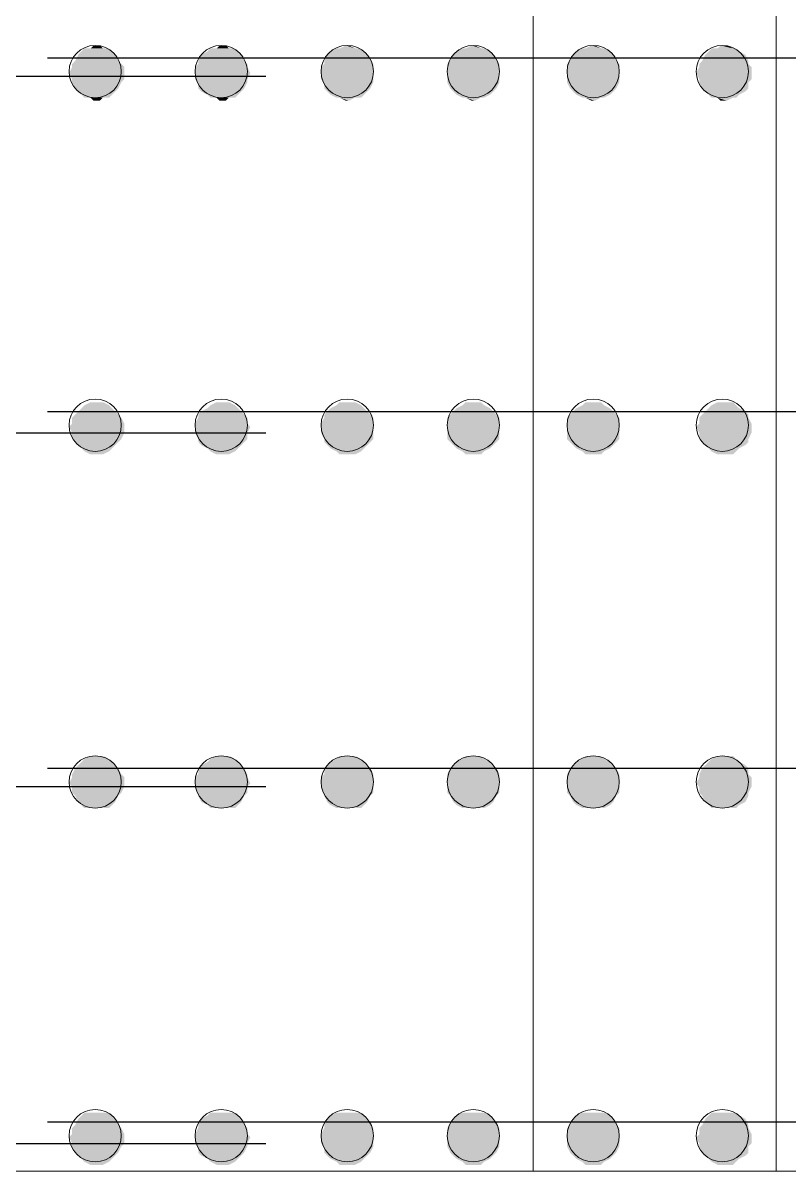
# Model space of a CAD drawing. Header units: inches. Extents: x 2 to 136, y 1 to 96.
# Drawn here: x 68.26 to 73.14, y 44.94 to 52.25 of the extents above; entities that cross this region are included whole.
import ezdxf

# ---------------------------------------------------------------- set-up
doc = ezdxf.new("R2010")
doc.units = ezdxf.units.IN
doc.header["$MEASUREMENT"] = 0
doc.layers.add('PDF_COLUMN', color=251, linetype='Continuous', true_color=0x636466)
doc.layers.add('PDF_Outer Line', color=165, linetype='Continuous', true_color=0x5258ac)
doc.layers.add('PDF_Girt', color=7, linetype='Continuous')

msp = doc.modelspace()

# ---------------------------------------------------------------- linework, layer by layer
at = {"layer": 'PDF_COLUMN', "lineweight": 0}
for centre in [(68.7193, 51.9434), (69.5222, 51.9434), (70.3251, 51.9434), (71.128, 51.9434), (68.7193, 49.6914), (69.5222, 49.6914), (70.3251, 49.6914), (71.128, 49.6914), (68.7193, 47.4198), (69.5222, 47.4198), (70.3251, 47.4198), (71.128, 47.4198), (68.7193, 45.1677), (69.5222, 45.1677), (70.3251, 45.1677), (71.128, 45.1677)]:
    msp.add_circle(centre, 0.1665, dxfattribs=at)
at = {"layer": 'PDF_COLUMN', "color": 7, "lineweight": 0}
for centre in [(71.8917, 51.9434), (72.7142, 51.9434), (71.8917, 49.6914), (72.7142, 49.6914), (71.8917, 47.4198), (72.7142, 47.4198), (71.8917, 45.1677), (72.7142, 45.1677)]:
    msp.add_circle(centre, 0.1665, dxfattribs=at)
at = {"layer": 'PDF_COLUMN', "transparency": 33554559}
for points in [[(68.6116, 52.0511), (68.8662, 52.0119), (68.592, 52.0119)], [(68.6312, 52.0707), (68.8466, 52.0511), (68.6116, 52.0511)], [(68.8466, 52.0511), (68.6116, 52.0511), (68.8662, 52.0119)], [(68.6508, 52.0902), (68.827, 52.0707), (68.6312, 52.0707)], [(68.827, 52.0707), (68.6312, 52.0707), (68.8466, 52.0511)], [(68.6899, 52.0902), (68.8074, 52.0902), (68.6508, 52.0902)], [(68.8074, 52.0902), (68.6508, 52.0902), (68.827, 52.0707)], [(68.7095, 52.1098), (68.7683, 52.0902), (68.6899, 52.0902)], [(68.7683, 52.0902), (68.6899, 52.0902), (68.8074, 52.0902)], [(68.7487, 52.1098), (68.7095, 52.1098), (68.7683, 52.0902)], [(69.3949, 52.0511), (69.6691, 52.0119), (69.3753, 52.0119)], [(69.4341, 52.0707), (69.6495, 52.0511), (69.3949, 52.0511)], [(69.6495, 52.0511), (69.3949, 52.0511), (69.6691, 52.0119)], [(69.4537, 52.0902), (69.6299, 52.0707), (69.4341, 52.0707)], [(69.6299, 52.0707), (69.4341, 52.0707), (69.6495, 52.0511)], [(69.4928, 52.0902), (69.6103, 52.0902), (69.4537, 52.0902)], [(69.6103, 52.0902), (69.4537, 52.0902), (69.6299, 52.0707)], [(69.5124, 52.1098), (69.5712, 52.0902), (69.4928, 52.0902)], [(69.5712, 52.0902), (69.4928, 52.0902), (69.6103, 52.0902)], [(69.5516, 52.1098), (69.5124, 52.1098), (69.5712, 52.0902)], [(70.1978, 52.0511), (70.472, 52.0119), (70.1782, 52.0119)], [(70.2174, 52.0707), (70.4524, 52.0511), (70.1978, 52.0511)], [(70.4524, 52.0511), (70.1978, 52.0511), (70.472, 52.0119)], [(70.2566, 52.0902), (70.4328, 52.0707), (70.2174, 52.0707)], [(70.4328, 52.0707), (70.2174, 52.0707), (70.4524, 52.0511)], [(70.2761, 52.0902), (70.4132, 52.0902), (70.2566, 52.0902)], [(70.4132, 52.0902), (70.2566, 52.0902), (70.4328, 52.0707)], [(70.3153, 52.1098), (70.3741, 52.0902), (70.2761, 52.0902)], [(70.3741, 52.0902), (70.2761, 52.0902), (70.4132, 52.0902)], [(70.3349, 52.1098), (70.3153, 52.1098), (70.3741, 52.0902)], [(71.0007, 52.0511), (71.2749, 52.0119), (70.9811, 52.0119)], [(71.0203, 52.0707), (71.2553, 52.0511), (71.0007, 52.0511)], [(71.2553, 52.0511), (71.0007, 52.0511), (71.2749, 52.0119)], [(71.0595, 52.0902), (71.2357, 52.0707), (71.0203, 52.0707)], [(71.2357, 52.0707), (71.0203, 52.0707), (71.2553, 52.0511)], [(71.079, 52.0902), (71.1965, 52.0902), (71.0595, 52.0902)], [(71.1965, 52.0902), (71.0595, 52.0902), (71.2357, 52.0707)], [(71.1182, 52.1098), (71.177, 52.0902), (71.079, 52.0902)], [(71.177, 52.0902), (71.079, 52.0902), (71.1965, 52.0902)], [(71.1378, 52.1098), (71.1182, 52.1098), (71.177, 52.0902)], [(68.592, 52.0119), (68.8858, 51.9923), (68.5724, 51.9923)], [(68.8858, 51.9923), (68.5724, 51.9923), (68.9053, 51.9728)], [(68.5724, 51.9923), (68.9053, 51.9728), (68.5724, 51.9728)], [(68.8662, 52.0119), (68.592, 52.0119), (68.8858, 51.9923)], [(69.3753, 51.9923), (69.6887, 51.9728), (69.3558, 51.9728)], [(69.6691, 52.0119), (69.3753, 52.0119), (69.6887, 51.9923)], [(69.3753, 52.0119), (69.6887, 51.9923), (69.3753, 51.9923)], [(69.6887, 51.9923), (69.3753, 51.9923), (69.6887, 51.9728)], [(70.1782, 51.9923), (70.4916, 51.9728), (70.1586, 51.9728)], [(70.472, 52.0119), (70.1782, 52.0119), (70.4916, 51.9923)], [(70.1782, 52.0119), (70.4916, 51.9923), (70.1782, 51.9923)], [(70.4916, 51.9923), (70.1782, 51.9923), (70.4916, 51.9728)], [(70.9811, 52.0119), (71.2944, 51.9923), (70.9615, 51.9923)], [(71.2944, 51.9923), (70.9615, 51.9923), (71.2944, 51.9728)], [(70.9615, 51.9923), (71.2944, 51.9728), (70.9615, 51.9728)], [(71.2749, 52.0119), (70.9811, 52.0119), (71.2944, 51.9923)], [(68.5724, 51.9728), (68.9053, 51.9336), (68.5529, 51.9336)], [(68.9053, 51.9336), (68.5529, 51.9336), (68.9053, 51.8944)], [(68.5529, 51.9336), (68.9053, 51.8944), (68.5724, 51.8944)], [(68.9053, 51.9728), (68.5724, 51.9728), (68.9053, 51.9336)], [(69.6887, 51.9728), (69.3558, 51.9728), (69.7082, 51.9336)], [(69.3558, 51.9728), (69.7082, 51.9336), (69.3558, 51.9336)], [(69.7082, 51.9336), (69.3558, 51.9336), (69.6887, 51.8944)], [(69.3558, 51.9336), (69.6887, 51.8944), (69.3558, 51.8944)], [(70.4916, 51.9728), (70.1586, 51.9728), (70.4916, 51.9336)], [(70.1586, 51.9728), (70.4916, 51.9336), (70.1586, 51.9336)], [(70.4916, 51.9336), (70.1586, 51.9336), (70.4916, 51.8944)], [(70.1586, 51.9336), (70.4916, 51.8944), (70.1586, 51.8944)], [(71.2944, 51.9728), (70.9615, 51.9728), (71.2944, 51.9336)], [(70.9615, 51.9728), (71.2944, 51.9336), (70.9615, 51.9336)], [(71.2944, 51.9336), (70.9615, 51.9336), (71.2944, 51.8944)], [(70.9615, 51.9336), (71.2944, 51.8944), (70.9615, 51.8944)], [(68.9053, 51.8944), (68.5724, 51.8944), (68.8858, 51.8748)], [(68.5724, 51.8944), (68.8858, 51.8748), (68.5724, 51.8748)], [(68.8858, 51.8748), (68.5724, 51.8748), (68.8662, 51.8357)], [(68.5724, 51.8748), (68.8662, 51.8357), (68.592, 51.8357)], [(68.8662, 51.8357), (68.592, 51.8357), (68.8466, 51.8161)], [(68.592, 51.8357), (68.8466, 51.8161), (68.6116, 51.8161)], [(69.6887, 51.8944), (69.3558, 51.8944), (69.6887, 51.8748)], [(69.3558, 51.8944), (69.6887, 51.8748), (69.3753, 51.8748)], [(69.6887, 51.8748), (69.3753, 51.8748), (69.6691, 51.8357)], [(69.3753, 51.8748), (69.6691, 51.8357), (69.3753, 51.8357)], [(69.6691, 51.8357), (69.3753, 51.8357), (69.6495, 51.8161)], [(69.3753, 51.8357), (69.6495, 51.8161), (69.3949, 51.8161)], [(70.4916, 51.8944), (70.1586, 51.8944), (70.4916, 51.8748)], [(70.1586, 51.8944), (70.4916, 51.8748), (70.1782, 51.8748)], [(70.4916, 51.8748), (70.1782, 51.8748), (70.472, 51.8357)], [(70.1782, 51.8748), (70.472, 51.8357), (70.1782, 51.8357)], [(70.472, 51.8357), (70.1782, 51.8357), (70.4524, 51.8161)], [(70.1782, 51.8357), (70.4524, 51.8161), (70.1978, 51.8161)], [(71.2944, 51.8944), (70.9615, 51.8944), (71.2944, 51.8748)], [(70.9615, 51.8944), (71.2944, 51.8748), (70.9615, 51.8748)], [(71.2944, 51.8748), (70.9615, 51.8748), (71.2749, 51.8357)], [(70.9615, 51.8748), (71.2749, 51.8357), (70.9811, 51.8357)], [(71.2749, 51.8357), (70.9811, 51.8357), (71.2553, 51.8161)], [(70.9811, 51.8357), (71.2553, 51.8161), (71.0007, 51.8161)], [(68.8466, 51.8161), (68.6116, 51.8161), (68.827, 51.7965)], [(68.6116, 51.8161), (68.827, 51.7965), (68.6312, 51.7965)], [(68.827, 51.7965), (68.6312, 51.7965), (68.8074, 51.7769)], [(68.6312, 51.7965), (68.8074, 51.7769), (68.6508, 51.7769)], [(68.8074, 51.7769), (68.6508, 51.7769), (68.7683, 51.7769)], [(68.6508, 51.7769), (68.7683, 51.7769), (68.6899, 51.7769)], [(68.7683, 51.7769), (68.6899, 51.7769), (68.7487, 51.7573)], [(68.6899, 51.7769), (68.7487, 51.7573), (68.7095, 51.7573)], [(69.6495, 51.8161), (69.3949, 51.8161), (69.6299, 51.7965)], [(69.3949, 51.8161), (69.6299, 51.7965), (69.4341, 51.7965)], [(69.6299, 51.7965), (69.4341, 51.7965), (69.6103, 51.7769)], [(69.4341, 51.7965), (69.6103, 51.7769), (69.4537, 51.7769)], [(69.6103, 51.7769), (69.4537, 51.7769), (69.5712, 51.7769)], [(69.4537, 51.7769), (69.5712, 51.7769), (69.4928, 51.7769)], [(69.5712, 51.7769), (69.4928, 51.7769), (69.5516, 51.7573)], [(69.4928, 51.7769), (69.5516, 51.7573), (69.5124, 51.7573)], [(70.4524, 51.8161), (70.1978, 51.8161), (70.4328, 51.7965)], [(70.1978, 51.8161), (70.4328, 51.7965), (70.2174, 51.7965)], [(70.4328, 51.7965), (70.2174, 51.7965), (70.4132, 51.7769)], [(70.2174, 51.7965), (70.4132, 51.7769), (70.2566, 51.7769)], [(70.4132, 51.7769), (70.2566, 51.7769), (70.3741, 51.7769)], [(70.2566, 51.7769), (70.3741, 51.7769), (70.2761, 51.7769)], [(70.3741, 51.7769), (70.2761, 51.7769), (70.3349, 51.7573)], [(70.2761, 51.7769), (70.3349, 51.7573), (70.3153, 51.7573)], [(71.2553, 51.8161), (71.0007, 51.8161), (71.2357, 51.7965)], [(71.0007, 51.8161), (71.2357, 51.7965), (71.0203, 51.7965)], [(71.2357, 51.7965), (71.0203, 51.7965), (71.1965, 51.7769)], [(71.0203, 51.7965), (71.1965, 51.7769), (71.0595, 51.7769)], [(71.1965, 51.7769), (71.0595, 51.7769), (71.177, 51.7769)], [(71.0595, 51.7769), (71.177, 51.7769), (71.079, 51.7769)], [(71.177, 51.7769), (71.079, 51.7769), (71.1378, 51.7573)], [(71.079, 51.7769), (71.1378, 51.7573), (71.1182, 51.7573)], [(68.6312, 49.7991), (68.8466, 49.7795), (68.6116, 49.7795)], [(68.6508, 49.8186), (68.827, 49.7991), (68.6312, 49.7991)], [(68.827, 49.7991), (68.6312, 49.7991), (68.8466, 49.7795)], [(68.6899, 49.8382), (68.8074, 49.8186), (68.6508, 49.8186)], [(68.8074, 49.8186), (68.6508, 49.8186), (68.827, 49.7991)], [(68.7095, 49.8382), (68.7683, 49.8382), (68.6899, 49.8382)], [(68.7683, 49.8382), (68.6899, 49.8382), (68.8074, 49.8186)], [(68.7487, 49.8382), (68.7095, 49.8382), (68.7683, 49.8382)], [(69.4341, 49.7991), (69.6495, 49.7795), (69.3949, 49.7795)], [(69.4537, 49.8186), (69.6299, 49.7991), (69.4341, 49.7991)], [(69.6299, 49.7991), (69.4341, 49.7991), (69.6495, 49.7795)], [(69.4928, 49.8382), (69.6103, 49.8186), (69.4537, 49.8186)], [(69.6103, 49.8186), (69.4537, 49.8186), (69.6299, 49.7991)], [(69.5124, 49.8382), (69.5712, 49.8382), (69.4928, 49.8382)], [(69.5712, 49.8382), (69.4928, 49.8382), (69.6103, 49.8186)], [(69.5516, 49.8382), (69.5124, 49.8382), (69.5712, 49.8382)], [(70.2174, 49.7991), (70.4524, 49.7795), (70.1978, 49.7795)], [(70.2566, 49.8186), (70.4328, 49.7991), (70.2174, 49.7991)], [(70.4328, 49.7991), (70.2174, 49.7991), (70.4524, 49.7795)], [(70.2761, 49.8382), (70.4132, 49.8186), (70.2566, 49.8186)], [(70.4132, 49.8186), (70.2566, 49.8186), (70.4328, 49.7991)], [(70.3153, 49.8382), (70.3741, 49.8382), (70.2761, 49.8382)], [(70.3741, 49.8382), (70.2761, 49.8382), (70.4132, 49.8186)], [(70.3349, 49.8382), (70.3153, 49.8382), (70.3741, 49.8382)], [(71.0203, 49.7991), (71.2553, 49.7795), (71.0007, 49.7795)], [(71.0595, 49.8186), (71.2357, 49.7991), (71.0203, 49.7991)], [(71.2357, 49.7991), (71.0203, 49.7991), (71.2553, 49.7795)], [(71.079, 49.8382), (71.1965, 49.8186), (71.0595, 49.8186)], [(71.1965, 49.8186), (71.0595, 49.8186), (71.2357, 49.7991)], [(71.1182, 49.8382), (71.177, 49.8382), (71.079, 49.8382)], [(71.177, 49.8382), (71.079, 49.8382), (71.1965, 49.8186)], [(71.1378, 49.8382), (71.1182, 49.8382), (71.177, 49.8382)], [(68.592, 49.7599), (68.8858, 49.7403), (68.5724, 49.7403)], [(68.8858, 49.7403), (68.5724, 49.7403), (68.9053, 49.7011)], [(68.5724, 49.7403), (68.9053, 49.7011), (68.5724, 49.7011)], [(68.6116, 49.7795), (68.8662, 49.7599), (68.592, 49.7599)], [(68.8662, 49.7599), (68.592, 49.7599), (68.8858, 49.7403)], [(68.8466, 49.7795), (68.6116, 49.7795), (68.8662, 49.7599)], [(69.3753, 49.7403), (69.6887, 49.7011), (69.3558, 49.7011)], [(69.3949, 49.7795), (69.6691, 49.7599), (69.3753, 49.7599)], [(69.6691, 49.7599), (69.3753, 49.7599), (69.6887, 49.7403)], [(69.3753, 49.7599), (69.6887, 49.7403), (69.3753, 49.7403)], [(69.6887, 49.7403), (69.3753, 49.7403), (69.6887, 49.7011)], [(69.6495, 49.7795), (69.3949, 49.7795), (69.6691, 49.7599)], [(70.1782, 49.7403), (70.4916, 49.7011), (70.1586, 49.7011)], [(70.1978, 49.7795), (70.472, 49.7599), (70.1782, 49.7599)], [(70.472, 49.7599), (70.1782, 49.7599), (70.4916, 49.7403)], [(70.1782, 49.7599), (70.4916, 49.7403), (70.1782, 49.7403)], [(70.4916, 49.7403), (70.1782, 49.7403), (70.4916, 49.7011)], [(70.4524, 49.7795), (70.1978, 49.7795), (70.472, 49.7599)], [(70.9811, 49.7599), (71.2944, 49.7403), (70.9615, 49.7403)], [(71.2944, 49.7403), (70.9615, 49.7403), (71.2944, 49.7011)], [(70.9615, 49.7403), (71.2944, 49.7011), (70.9615, 49.7011)], [(71.0007, 49.7795), (71.2749, 49.7599), (70.9811, 49.7599)], [(71.2749, 49.7599), (70.9811, 49.7599), (71.2944, 49.7403)], [(71.2553, 49.7795), (71.0007, 49.7795), (71.2749, 49.7599)], [(68.5724, 49.7011), (68.9053, 49.6816), (68.5529, 49.6816)], [(68.9053, 49.6816), (68.5529, 49.6816), (68.9053, 49.6424)], [(68.5529, 49.6816), (68.9053, 49.6424), (68.5724, 49.6424)], [(68.9053, 49.7011), (68.5724, 49.7011), (68.9053, 49.6816)], [(68.9053, 49.6424), (68.5724, 49.6424), (68.8858, 49.6032)], [(68.5724, 49.6424), (68.8858, 49.6032), (68.5724, 49.6032)], [(69.6887, 49.7011), (69.3558, 49.7011), (69.7082, 49.6816)], [(69.3558, 49.7011), (69.7082, 49.6816), (69.3558, 49.6816)], [(69.7082, 49.6816), (69.3558, 49.6816), (69.6887, 49.6424)], [(69.3558, 49.6816), (69.6887, 49.6424), (69.3558, 49.6424)], [(69.6887, 49.6424), (69.3558, 49.6424), (69.6887, 49.6032)], [(69.3558, 49.6424), (69.6887, 49.6032), (69.3753, 49.6032)], [(70.4916, 49.7011), (70.1586, 49.7011), (70.4916, 49.6816)], [(70.1586, 49.7011), (70.4916, 49.6816), (70.1586, 49.6816)], [(70.4916, 49.6816), (70.1586, 49.6816), (70.4916, 49.6424)], [(70.1586, 49.6816), (70.4916, 49.6424), (70.1586, 49.6424)], [(70.4916, 49.6424), (70.1586, 49.6424), (70.4916, 49.6032)], [(70.1586, 49.6424), (70.4916, 49.6032), (70.1782, 49.6032)], [(71.2944, 49.7011), (70.9615, 49.7011), (71.2944, 49.6816)], [(70.9615, 49.7011), (71.2944, 49.6816), (70.9615, 49.6816)], [(71.2944, 49.6816), (70.9615, 49.6816), (71.2944, 49.6424)], [(70.9615, 49.6816), (71.2944, 49.6424), (70.9615, 49.6424)], [(71.2944, 49.6424), (70.9615, 49.6424), (71.2944, 49.6032)], [(70.9615, 49.6424), (71.2944, 49.6032), (70.9615, 49.6032)], [(68.8858, 49.6032), (68.5724, 49.6032), (68.8662, 49.5836)], [(68.5724, 49.6032), (68.8662, 49.5836), (68.592, 49.5836)], [(68.8662, 49.5836), (68.592, 49.5836), (68.8466, 49.5641)], [(68.592, 49.5836), (68.8466, 49.5641), (68.6116, 49.5641)], [(68.8466, 49.5641), (68.6116, 49.5641), (68.827, 49.5445)], [(68.6116, 49.5641), (68.827, 49.5445), (68.6312, 49.5445)], [(69.6887, 49.6032), (69.3753, 49.6032), (69.6691, 49.5836)], [(69.3753, 49.6032), (69.6691, 49.5836), (69.3753, 49.5836)], [(69.6691, 49.5836), (69.3753, 49.5836), (69.6495, 49.5641)], [(69.3753, 49.5836), (69.6495, 49.5641), (69.3949, 49.5641)], [(69.6495, 49.5641), (69.3949, 49.5641), (69.6299, 49.5445)], [(69.3949, 49.5641), (69.6299, 49.5445), (69.4341, 49.5445)], [(70.4916, 49.6032), (70.1782, 49.6032), (70.472, 49.5836)], [(70.1782, 49.6032), (70.472, 49.5836), (70.1782, 49.5836)], [(70.472, 49.5836), (70.1782, 49.5836), (70.4524, 49.5641)], [(70.1782, 49.5836), (70.4524, 49.5641), (70.1978, 49.5641)], [(70.4524, 49.5641), (70.1978, 49.5641), (70.4328, 49.5445)], [(70.1978, 49.5641), (70.4328, 49.5445), (70.2174, 49.5445)], [(71.2944, 49.6032), (70.9615, 49.6032), (71.2749, 49.5836)], [(70.9615, 49.6032), (71.2749, 49.5836), (70.9811, 49.5836)], [(71.2749, 49.5836), (70.9811, 49.5836), (71.2553, 49.5641)], [(70.9811, 49.5836), (71.2553, 49.5641), (71.0007, 49.5641)], [(71.2553, 49.5641), (71.0007, 49.5641), (71.2357, 49.5445)], [(71.0007, 49.5641), (71.2357, 49.5445), (71.0203, 49.5445)], [(68.827, 49.5445), (68.6312, 49.5445), (68.8074, 49.5249)], [(68.6312, 49.5445), (68.8074, 49.5249), (68.6508, 49.5249)], [(68.8074, 49.5249), (68.6508, 49.5249), (68.7683, 49.5053)], [(68.6508, 49.5249), (68.7683, 49.5053), (68.6899, 49.5053)], [(68.7683, 49.5053), (68.6899, 49.5053), (68.7487, 49.5053)], [(68.6899, 49.5053), (68.7487, 49.5053), (68.7095, 49.5053)], [(69.6299, 49.5445), (69.4341, 49.5445), (69.6103, 49.5249)], [(69.4341, 49.5445), (69.6103, 49.5249), (69.4537, 49.5249)], [(69.6103, 49.5249), (69.4537, 49.5249), (69.5712, 49.5053)], [(69.4537, 49.5249), (69.5712, 49.5053), (69.4928, 49.5053)], [(69.5712, 49.5053), (69.4928, 49.5053), (69.5516, 49.5053)], [(69.4928, 49.5053), (69.5516, 49.5053), (69.5124, 49.5053)], [(70.4328, 49.5445), (70.2174, 49.5445), (70.4132, 49.5249)], [(70.2174, 49.5445), (70.4132, 49.5249), (70.2566, 49.5249)], [(70.4132, 49.5249), (70.2566, 49.5249), (70.3741, 49.5053)], [(70.2566, 49.5249), (70.3741, 49.5053), (70.2761, 49.5053)], [(70.3741, 49.5053), (70.2761, 49.5053), (70.3349, 49.5053)], [(70.2761, 49.5053), (70.3349, 49.5053), (70.3153, 49.5053)], [(71.2357, 49.5445), (71.0203, 49.5445), (71.1965, 49.5249)], [(71.0203, 49.5445), (71.1965, 49.5249), (71.0595, 49.5249)], [(71.1965, 49.5249), (71.0595, 49.5249), (71.177, 49.5053)], [(71.0595, 49.5249), (71.177, 49.5053), (71.079, 49.5053)], [(71.177, 49.5053), (71.079, 49.5053), (71.1378, 49.5053)], [(71.079, 49.5053), (71.1378, 49.5053), (71.1182, 49.5053)], [(68.6116, 47.5275), (68.8662, 47.5079), (68.592, 47.5079)], [(68.6312, 47.547), (68.8466, 47.5275), (68.6116, 47.5275)], [(68.8466, 47.5275), (68.6116, 47.5275), (68.8662, 47.5079)], [(68.6508, 47.5666), (68.827, 47.547), (68.6312, 47.547)], [(68.827, 47.547), (68.6312, 47.547), (68.8466, 47.5275)], [(68.6899, 47.5862), (68.8074, 47.5666), (68.6508, 47.5666)], [(68.8074, 47.5666), (68.6508, 47.5666), (68.827, 47.547)], [(68.7095, 47.5862), (68.7683, 47.5862), (68.6899, 47.5862)], [(68.7683, 47.5862), (68.6899, 47.5862), (68.8074, 47.5666)], [(68.7487, 47.5862), (68.7095, 47.5862), (68.7683, 47.5862)], [(69.3949, 47.5275), (69.6691, 47.5079), (69.3753, 47.5079)], [(69.4341, 47.547), (69.6495, 47.5275), (69.3949, 47.5275)], [(69.6495, 47.5275), (69.3949, 47.5275), (69.6691, 47.5079)], [(69.4537, 47.5666), (69.6299, 47.547), (69.4341, 47.547)], [(69.6299, 47.547), (69.4341, 47.547), (69.6495, 47.5275)], [(69.4928, 47.5862), (69.6103, 47.5666), (69.4537, 47.5666)], [(69.6103, 47.5666), (69.4537, 47.5666), (69.6299, 47.547)], [(69.5124, 47.5862), (69.5712, 47.5862), (69.4928, 47.5862)], [(69.5712, 47.5862), (69.4928, 47.5862), (69.6103, 47.5666)], [(69.5516, 47.5862), (69.5124, 47.5862), (69.5712, 47.5862)], [(70.1978, 47.5275), (70.472, 47.5079), (70.1782, 47.5079)], [(70.2174, 47.547), (70.4524, 47.5275), (70.1978, 47.5275)], [(70.4524, 47.5275), (70.1978, 47.5275), (70.472, 47.5079)], [(70.2566, 47.5666), (70.4328, 47.547), (70.2174, 47.547)], [(70.4328, 47.547), (70.2174, 47.547), (70.4524, 47.5275)], [(70.2761, 47.5862), (70.4132, 47.5666), (70.2566, 47.5666)], [(70.4132, 47.5666), (70.2566, 47.5666), (70.4328, 47.547)], [(70.3153, 47.5862), (70.3741, 47.5862), (70.2761, 47.5862)], [(70.3741, 47.5862), (70.2761, 47.5862), (70.4132, 47.5666)], [(70.3349, 47.5862), (70.3153, 47.5862), (70.3741, 47.5862)], [(71.0007, 47.5275), (71.2749, 47.5079), (70.9811, 47.5079)], [(71.0203, 47.547), (71.2553, 47.5275), (71.0007, 47.5275)], [(71.2553, 47.5275), (71.0007, 47.5275), (71.2749, 47.5079)], [(71.0595, 47.5666), (71.2357, 47.547), (71.0203, 47.547)], [(71.2357, 47.547), (71.0203, 47.547), (71.2553, 47.5275)], [(71.079, 47.5862), (71.1965, 47.5666), (71.0595, 47.5666)], [(71.1965, 47.5666), (71.0595, 47.5666), (71.2357, 47.547)], [(71.1182, 47.5862), (71.177, 47.5862), (71.079, 47.5862)], [(71.177, 47.5862), (71.079, 47.5862), (71.1965, 47.5666)], [(71.1378, 47.5862), (71.1182, 47.5862), (71.177, 47.5862)], [(68.5724, 47.4491), (68.9053, 47.41), (68.5529, 47.41)], [(68.592, 47.5079), (68.8858, 47.4687), (68.5724, 47.4687)], [(68.8858, 47.4687), (68.5724, 47.4687), (68.9053, 47.4491)], [(68.5724, 47.4687), (68.9053, 47.4491), (68.5724, 47.4491)], [(68.9053, 47.4491), (68.5724, 47.4491), (68.9053, 47.41)], [(68.8662, 47.5079), (68.592, 47.5079), (68.8858, 47.4687)], [(69.3753, 47.4687), (69.6887, 47.4491), (69.3558, 47.4491)], [(69.6887, 47.4491), (69.3558, 47.4491), (69.7082, 47.41)], [(69.3558, 47.4491), (69.7082, 47.41), (69.3558, 47.41)], [(69.6691, 47.5079), (69.3753, 47.5079), (69.6887, 47.4687)], [(69.3753, 47.5079), (69.6887, 47.4687), (69.3753, 47.4687)], [(69.6887, 47.4687), (69.3753, 47.4687), (69.6887, 47.4491)], [(70.1782, 47.4687), (70.4916, 47.4491), (70.1586, 47.4491)], [(70.4916, 47.4491), (70.1586, 47.4491), (70.4916, 47.41)], [(70.1586, 47.4491), (70.4916, 47.41), (70.1586, 47.41)], [(70.472, 47.5079), (70.1782, 47.5079), (70.4916, 47.4687)], [(70.1782, 47.5079), (70.4916, 47.4687), (70.1782, 47.4687)], [(70.4916, 47.4687), (70.1782, 47.4687), (70.4916, 47.4491)], [(70.9811, 47.5079), (71.2944, 47.4687), (70.9615, 47.4687)], [(71.2944, 47.4687), (70.9615, 47.4687), (71.2944, 47.4491)], [(70.9615, 47.4687), (71.2944, 47.4491), (70.9615, 47.4491)], [(71.2944, 47.4491), (70.9615, 47.4491), (71.2944, 47.41)], [(70.9615, 47.4491), (71.2944, 47.41), (70.9615, 47.41)], [(71.2749, 47.5079), (70.9811, 47.5079), (71.2944, 47.4687)], [(68.9053, 47.41), (68.5529, 47.41), (68.9053, 47.3904)], [(68.5529, 47.41), (68.9053, 47.3904), (68.5724, 47.3904)], [(68.9053, 47.3904), (68.5724, 47.3904), (68.8858, 47.3512)], [(68.5724, 47.3904), (68.8858, 47.3512), (68.5724, 47.3512)], [(69.7082, 47.41), (69.3558, 47.41), (69.6887, 47.3904)], [(69.3558, 47.41), (69.6887, 47.3904), (69.3558, 47.3904)], [(69.6887, 47.3904), (69.3558, 47.3904), (69.6887, 47.3512)], [(69.3558, 47.3904), (69.6887, 47.3512), (69.3753, 47.3512)], [(70.4916, 47.41), (70.1586, 47.41), (70.4916, 47.3904)], [(70.1586, 47.41), (70.4916, 47.3904), (70.1586, 47.3904)], [(70.4916, 47.3904), (70.1586, 47.3904), (70.4916, 47.3512)], [(70.1586, 47.3904), (70.4916, 47.3512), (70.1782, 47.3512)], [(71.2944, 47.41), (70.9615, 47.41), (71.2944, 47.3904)], [(70.9615, 47.41), (71.2944, 47.3904), (70.9615, 47.3904)], [(71.2944, 47.3904), (70.9615, 47.3904), (71.2944, 47.3512)], [(70.9615, 47.3904), (71.2944, 47.3512), (70.9615, 47.3512)], [(68.8858, 47.3512), (68.5724, 47.3512), (68.8662, 47.3316)], [(68.5724, 47.3512), (68.8662, 47.3316), (68.592, 47.3316)], [(68.8662, 47.3316), (68.592, 47.3316), (68.8466, 47.2925)], [(68.592, 47.3316), (68.8466, 47.2925), (68.6116, 47.2925)], [(69.6887, 47.3512), (69.3753, 47.3512), (69.6691, 47.3316)], [(69.3753, 47.3512), (69.6691, 47.3316), (69.3753, 47.3316)], [(69.6691, 47.3316), (69.3753, 47.3316), (69.6495, 47.2925)], [(69.3753, 47.3316), (69.6495, 47.2925), (69.3949, 47.2925)], [(70.4916, 47.3512), (70.1782, 47.3512), (70.472, 47.3316)], [(70.1782, 47.3512), (70.472, 47.3316), (70.1782, 47.3316)], [(70.472, 47.3316), (70.1782, 47.3316), (70.4524, 47.2925)], [(70.1782, 47.3316), (70.4524, 47.2925), (70.1978, 47.2925)], [(71.2944, 47.3512), (70.9615, 47.3512), (71.2749, 47.3316)], [(70.9615, 47.3512), (71.2749, 47.3316), (70.9811, 47.3316)], [(71.2749, 47.3316), (70.9811, 47.3316), (71.2553, 47.2925)], [(70.9811, 47.3316), (71.2553, 47.2925), (71.0007, 47.2925)], [(68.8466, 47.2925), (68.6116, 47.2925), (68.827, 47.2729)], [(68.6116, 47.2925), (68.827, 47.2729), (68.6312, 47.2729)], [(68.827, 47.2729), (68.6312, 47.2729), (68.8074, 47.2533)], [(68.6312, 47.2729), (68.8074, 47.2533), (68.6508, 47.2533)], [(68.8074, 47.2533), (68.6508, 47.2533), (68.7683, 47.2533)], [(68.6508, 47.2533), (68.7683, 47.2533), (68.6899, 47.2533)], [(68.7683, 47.2533), (68.6899, 47.2533), (68.7487, 47.2533)], [(68.6899, 47.2533), (68.7487, 47.2533), (68.7095, 47.2533)], [(69.6495, 47.2925), (69.3949, 47.2925), (69.6299, 47.2729)], [(69.3949, 47.2925), (69.6299, 47.2729), (69.4341, 47.2729)], [(69.6299, 47.2729), (69.4341, 47.2729), (69.6103, 47.2533)], [(69.4341, 47.2729), (69.6103, 47.2533), (69.4537, 47.2533)], [(69.6103, 47.2533), (69.4537, 47.2533), (69.5712, 47.2533)], [(69.4537, 47.2533), (69.5712, 47.2533), (69.4928, 47.2533)], [(69.5712, 47.2533), (69.4928, 47.2533), (69.5516, 47.2533)], [(69.4928, 47.2533), (69.5516, 47.2533), (69.5124, 47.2533)], [(70.4524, 47.2925), (70.1978, 47.2925), (70.4328, 47.2729)], [(70.1978, 47.2925), (70.4328, 47.2729), (70.2174, 47.2729)], [(70.4328, 47.2729), (70.2174, 47.2729), (70.4132, 47.2533)], [(70.2174, 47.2729), (70.4132, 47.2533), (70.2566, 47.2533)], [(70.4132, 47.2533), (70.2566, 47.2533), (70.3741, 47.2533)], [(70.2566, 47.2533), (70.3741, 47.2533), (70.2761, 47.2533)], [(70.3741, 47.2533), (70.2761, 47.2533), (70.3349, 47.2533)], [(70.2761, 47.2533), (70.3349, 47.2533), (70.3153, 47.2533)], [(71.2553, 47.2925), (71.0007, 47.2925), (71.2357, 47.2729)], [(71.0007, 47.2925), (71.2357, 47.2729), (71.0203, 47.2729)], [(71.2357, 47.2729), (71.0203, 47.2729), (71.1965, 47.2533)], [(71.0203, 47.2729), (71.1965, 47.2533), (71.0595, 47.2533)], [(71.1965, 47.2533), (71.0595, 47.2533), (71.177, 47.2533)], [(71.0595, 47.2533), (71.177, 47.2533), (71.079, 47.2533)], [(71.177, 47.2533), (71.079, 47.2533), (71.1378, 47.2533)], [(71.079, 47.2533), (71.1378, 47.2533), (71.1182, 47.2533)], [(68.6116, 45.2754), (68.8662, 45.2363), (68.592, 45.2363)], [(68.6312, 45.295), (68.8466, 45.2754), (68.6116, 45.2754)], [(68.8466, 45.2754), (68.6116, 45.2754), (68.8662, 45.2363)], [(68.6508, 45.3146), (68.827, 45.295), (68.6312, 45.295)], [(68.827, 45.295), (68.6312, 45.295), (68.8466, 45.2754)], [(68.6899, 45.3146), (68.8074, 45.3146), (68.6508, 45.3146)], [(68.8074, 45.3146), (68.6508, 45.3146), (68.827, 45.295)], [(68.7095, 45.3146), (68.7683, 45.3146), (68.6899, 45.3146)], [(68.7683, 45.3146), (68.6899, 45.3146), (68.8074, 45.3146)], [(68.7487, 45.3146), (68.7095, 45.3146), (68.7683, 45.3146)], [(69.3949, 45.2754), (69.6691, 45.2363), (69.3753, 45.2363)], [(69.4341, 45.295), (69.6495, 45.2754), (69.3949, 45.2754)], [(69.6495, 45.2754), (69.3949, 45.2754), (69.6691, 45.2363)], [(69.4537, 45.3146), (69.6299, 45.295), (69.4341, 45.295)], [(69.6299, 45.295), (69.4341, 45.295), (69.6495, 45.2754)], [(69.4928, 45.3146), (69.6103, 45.3146), (69.4537, 45.3146)], [(69.6103, 45.3146), (69.4537, 45.3146), (69.6299, 45.295)], [(69.5124, 45.3146), (69.5712, 45.3146), (69.4928, 45.3146)], [(69.5712, 45.3146), (69.4928, 45.3146), (69.6103, 45.3146)], [(69.5516, 45.3146), (69.5124, 45.3146), (69.5712, 45.3146)], [(70.1978, 45.2754), (70.472, 45.2363), (70.1782, 45.2363)], [(70.2174, 45.295), (70.4524, 45.2754), (70.1978, 45.2754)], [(70.4524, 45.2754), (70.1978, 45.2754), (70.472, 45.2363)], [(70.2566, 45.3146), (70.4328, 45.295), (70.2174, 45.295)], [(70.4328, 45.295), (70.2174, 45.295), (70.4524, 45.2754)], [(70.2761, 45.3146), (70.4132, 45.3146), (70.2566, 45.3146)], [(70.4132, 45.3146), (70.2566, 45.3146), (70.4328, 45.295)], [(70.3153, 45.3146), (70.3741, 45.3146), (70.2761, 45.3146)], [(70.3741, 45.3146), (70.2761, 45.3146), (70.4132, 45.3146)], [(70.3349, 45.3146), (70.3153, 45.3146), (70.3741, 45.3146)], [(71.0007, 45.2754), (71.2749, 45.2363), (70.9811, 45.2363)], [(71.0203, 45.295), (71.2553, 45.2754), (71.0007, 45.2754)], [(71.2553, 45.2754), (71.0007, 45.2754), (71.2749, 45.2363)], [(71.0595, 45.3146), (71.2357, 45.295), (71.0203, 45.295)], [(71.2357, 45.295), (71.0203, 45.295), (71.2553, 45.2754)], [(71.079, 45.3146), (71.1965, 45.3146), (71.0595, 45.3146)], [(71.1965, 45.3146), (71.0595, 45.3146), (71.2357, 45.295)], [(71.1182, 45.3146), (71.177, 45.3146), (71.079, 45.3146)], [(71.177, 45.3146), (71.079, 45.3146), (71.1965, 45.3146)], [(71.1378, 45.3146), (71.1182, 45.3146), (71.177, 45.3146)], [(68.5724, 45.1775), (68.9053, 45.1579), (68.5529, 45.1579)], [(68.592, 45.2363), (68.8858, 45.2167), (68.5724, 45.2167)], [(68.8858, 45.2167), (68.5724, 45.2167), (68.9053, 45.1775)], [(68.5724, 45.2167), (68.9053, 45.1775), (68.5724, 45.1775)], [(68.9053, 45.1775), (68.5724, 45.1775), (68.9053, 45.1579)], [(68.8662, 45.2363), (68.592, 45.2363), (68.8858, 45.2167)], [(69.3753, 45.2167), (69.6887, 45.1775), (69.3558, 45.1775)], [(69.6887, 45.1775), (69.3558, 45.1775), (69.7082, 45.1579)], [(69.3558, 45.1775), (69.7082, 45.1579), (69.3558, 45.1579)], [(69.6691, 45.2363), (69.3753, 45.2363), (69.6887, 45.2167)], [(69.3753, 45.2363), (69.6887, 45.2167), (69.3753, 45.2167)], [(69.6887, 45.2167), (69.3753, 45.2167), (69.6887, 45.1775)], [(70.1782, 45.2167), (70.4916, 45.1775), (70.1586, 45.1775)], [(70.4916, 45.1775), (70.1586, 45.1775), (70.4916, 45.1579)], [(70.1586, 45.1775), (70.4916, 45.1579), (70.1586, 45.1579)], [(70.472, 45.2363), (70.1782, 45.2363), (70.4916, 45.2167)], [(70.1782, 45.2363), (70.4916, 45.2167), (70.1782, 45.2167)], [(70.4916, 45.2167), (70.1782, 45.2167), (70.4916, 45.1775)], [(70.9811, 45.2363), (71.2944, 45.2167), (70.9615, 45.2167)], [(71.2944, 45.2167), (70.9615, 45.2167), (71.2944, 45.1775)], [(70.9615, 45.2167), (71.2944, 45.1775), (70.9615, 45.1775)], [(71.2944, 45.1775), (70.9615, 45.1775), (71.2944, 45.1579)], [(70.9615, 45.1775), (71.2944, 45.1579), (70.9615, 45.1579)], [(71.2749, 45.2363), (70.9811, 45.2363), (71.2944, 45.2167)], [(68.9053, 45.1579), (68.5529, 45.1579), (68.9053, 45.1188)], [(68.5529, 45.1579), (68.9053, 45.1188), (68.5724, 45.1188)], [(68.9053, 45.1188), (68.5724, 45.1188), (68.8858, 45.0992)], [(68.5724, 45.1188), (68.8858, 45.0992), (68.5724, 45.0992)], [(69.7082, 45.1579), (69.3558, 45.1579), (69.6887, 45.1188)], [(69.3558, 45.1579), (69.6887, 45.1188), (69.3558, 45.1188)], [(69.6887, 45.1188), (69.3558, 45.1188), (69.6887, 45.0992)], [(69.3558, 45.1188), (69.6887, 45.0992), (69.3753, 45.0992)], [(70.4916, 45.1579), (70.1586, 45.1579), (70.4916, 45.1188)], [(70.1586, 45.1579), (70.4916, 45.1188), (70.1586, 45.1188)], [(70.4916, 45.1188), (70.1586, 45.1188), (70.4916, 45.0992)], [(70.1586, 45.1188), (70.4916, 45.0992), (70.1782, 45.0992)], [(71.2944, 45.1579), (70.9615, 45.1579), (71.2944, 45.1188)], [(70.9615, 45.1579), (71.2944, 45.1188), (70.9615, 45.1188)], [(71.2944, 45.1188), (70.9615, 45.1188), (71.2944, 45.0992)], [(70.9615, 45.1188), (71.2944, 45.0992), (70.9615, 45.0992)], [(68.8858, 45.0992), (68.5724, 45.0992), (68.8662, 45.06)], [(68.5724, 45.0992), (68.8662, 45.06), (68.592, 45.06)], [(68.8662, 45.06), (68.592, 45.06), (68.8466, 45.0404)], [(68.592, 45.06), (68.8466, 45.0404), (68.6116, 45.0404)], [(68.8466, 45.0404), (68.6116, 45.0404), (68.827, 45.0209)], [(68.6116, 45.0404), (68.827, 45.0209), (68.6312, 45.0209)], [(69.6887, 45.0992), (69.3753, 45.0992), (69.6691, 45.06)], [(69.3753, 45.0992), (69.6691, 45.06), (69.3753, 45.06)], [(69.6691, 45.06), (69.3753, 45.06), (69.6495, 45.0404)], [(69.3753, 45.06), (69.6495, 45.0404), (69.3949, 45.0404)], [(69.6495, 45.0404), (69.3949, 45.0404), (69.6299, 45.0209)], [(69.3949, 45.0404), (69.6299, 45.0209), (69.4341, 45.0209)], [(70.4916, 45.0992), (70.1782, 45.0992), (70.472, 45.06)], [(70.1782, 45.0992), (70.472, 45.06), (70.1782, 45.06)], [(70.472, 45.06), (70.1782, 45.06), (70.4524, 45.0404)], [(70.1782, 45.06), (70.4524, 45.0404), (70.1978, 45.0404)], [(70.4524, 45.0404), (70.1978, 45.0404), (70.4328, 45.0209)], [(70.1978, 45.0404), (70.4328, 45.0209), (70.2174, 45.0209)], [(71.2944, 45.0992), (70.9615, 45.0992), (71.2749, 45.06)], [(70.9615, 45.0992), (71.2749, 45.06), (70.9811, 45.06)], [(71.2749, 45.06), (70.9811, 45.06), (71.2553, 45.0404)], [(70.9811, 45.06), (71.2553, 45.0404), (71.0007, 45.0404)], [(71.2553, 45.0404), (71.0007, 45.0404), (71.2357, 45.0209)], [(71.0007, 45.0404), (71.2357, 45.0209), (71.0203, 45.0209)], [(68.827, 45.0209), (68.6312, 45.0209), (68.8074, 45.0013)], [(68.6312, 45.0209), (68.8074, 45.0013), (68.6508, 45.0013)], [(68.8074, 45.0013), (68.6508, 45.0013), (68.7683, 44.9817)], [(68.6508, 45.0013), (68.7683, 44.9817), (68.6899, 44.9817)], [(68.7683, 44.9817), (68.6899, 44.9817), (68.7487, 44.9817)], [(68.6899, 44.9817), (68.7487, 44.9817), (68.7095, 44.9817)], [(69.6299, 45.0209), (69.4341, 45.0209), (69.6103, 45.0013)], [(69.4341, 45.0209), (69.6103, 45.0013), (69.4537, 45.0013)], [(69.6103, 45.0013), (69.4537, 45.0013), (69.5712, 44.9817)], [(69.4537, 45.0013), (69.5712, 44.9817), (69.4928, 44.9817)], [(69.5712, 44.9817), (69.4928, 44.9817), (69.5516, 44.9817)], [(69.4928, 44.9817), (69.5516, 44.9817), (69.5124, 44.9817)], [(70.4328, 45.0209), (70.2174, 45.0209), (70.4132, 45.0013)], [(70.2174, 45.0209), (70.4132, 45.0013), (70.2566, 45.0013)], [(70.4132, 45.0013), (70.2566, 45.0013), (70.3741, 44.9817)], [(70.2566, 45.0013), (70.3741, 44.9817), (70.2761, 44.9817)], [(70.3741, 44.9817), (70.2761, 44.9817), (70.3349, 44.9817)], [(70.2761, 44.9817), (70.3349, 44.9817), (70.3153, 44.9817)], [(71.2357, 45.0209), (71.0203, 45.0209), (71.1965, 45.0013)], [(71.0203, 45.0209), (71.1965, 45.0013), (71.0595, 45.0013)], [(71.1965, 45.0013), (71.0595, 45.0013), (71.177, 44.9817)], [(71.0595, 45.0013), (71.177, 44.9817), (71.079, 44.9817)], [(71.177, 44.9817), (71.079, 44.9817), (71.1378, 44.9817)], [(71.079, 44.9817), (71.1378, 44.9817), (71.1182, 44.9817)]]:
    msp.add_solid(points, dxfattribs=at)
at = {"layer": 'PDF_COLUMN', "color": 7, "transparency": 33554559}
for points in [[(71.7644, 52.0511), (72.0386, 52.0119), (71.7449, 52.0119)], [(71.784, 52.0707), (72.019, 52.0511), (71.7644, 52.0511)], [(72.019, 52.0511), (71.7644, 52.0511), (72.0386, 52.0119)], [(71.8232, 52.0902), (71.9994, 52.0707), (71.784, 52.0707)], [(71.9994, 52.0707), (71.784, 52.0707), (72.019, 52.0511)], [(71.8428, 52.0902), (71.9603, 52.0902), (71.8232, 52.0902)], [(71.9603, 52.0902), (71.8232, 52.0902), (71.9994, 52.0707)], [(71.8819, 52.1098), (71.9407, 52.0902), (71.8428, 52.0902)], [(71.9407, 52.0902), (71.8428, 52.0902), (71.9603, 52.0902)], [(71.9015, 52.1098), (71.8819, 52.1098), (71.9407, 52.0902)], [(72.6065, 52.0511), (72.8807, 52.0119), (72.5869, 52.0119)], [(72.6261, 52.0707), (72.8611, 52.0511), (72.6065, 52.0511)], [(72.8611, 52.0511), (72.6065, 52.0511), (72.8807, 52.0119)], [(72.6457, 52.0902), (72.8219, 52.0707), (72.6261, 52.0707)], [(72.8219, 52.0707), (72.6261, 52.0707), (72.8611, 52.0511)], [(72.6848, 52.0902), (72.8023, 52.0902), (72.6457, 52.0902)], [(72.8023, 52.0902), (72.6457, 52.0902), (72.8219, 52.0707)], [(72.7044, 52.1098), (72.7827, 52.0902), (72.6848, 52.0902)], [(72.7827, 52.0902), (72.6848, 52.0902), (72.8023, 52.0902)], [(72.7436, 52.1098), (72.7044, 52.1098), (72.7827, 52.0902)], [(71.7449, 52.0119), (72.0582, 51.9923), (71.7253, 51.9923)], [(72.0582, 51.9923), (71.7253, 51.9923), (72.0582, 51.9728)], [(71.7253, 51.9923), (72.0582, 51.9728), (71.7253, 51.9728)], [(72.0386, 52.0119), (71.7449, 52.0119), (72.0582, 51.9923)], [(72.5869, 52.0119), (72.8807, 51.9923), (72.5673, 51.9923)], [(72.8807, 51.9923), (72.5673, 51.9923), (72.9002, 51.9728)], [(72.5673, 51.9923), (72.9002, 51.9728), (72.5673, 51.9728)], [(72.8807, 52.0119), (72.5869, 52.0119), (72.8807, 51.9923)], [(72.0582, 51.9728), (71.7253, 51.9728), (72.0582, 51.9336)], [(71.7253, 51.9728), (72.0582, 51.9336), (71.7253, 51.9336)], [(72.0582, 51.9336), (71.7253, 51.9336), (72.0582, 51.8944)], [(71.7253, 51.9336), (72.0582, 51.8944), (71.7253, 51.8944)], [(72.5673, 51.9728), (72.9002, 51.9336), (72.5477, 51.9336)], [(72.9002, 51.9336), (72.5477, 51.9336), (72.9002, 51.8944)], [(72.5477, 51.9336), (72.9002, 51.8944), (72.5673, 51.8944)], [(72.9002, 51.9728), (72.5673, 51.9728), (72.9002, 51.9336)], [(72.0582, 51.8944), (71.7253, 51.8944), (72.0582, 51.8748)], [(71.7253, 51.8944), (72.0582, 51.8748), (71.7253, 51.8748)], [(72.0582, 51.8748), (71.7253, 51.8748), (72.0386, 51.8357)], [(71.7253, 51.8748), (72.0386, 51.8357), (71.7449, 51.8357)], [(72.0386, 51.8357), (71.7449, 51.8357), (72.019, 51.8161)], [(71.7449, 51.8357), (72.019, 51.8161), (71.7644, 51.8161)], [(72.9002, 51.8944), (72.5673, 51.8944), (72.8807, 51.8748)], [(72.5673, 51.8944), (72.8807, 51.8748), (72.5673, 51.8748)], [(72.8807, 51.8748), (72.5673, 51.8748), (72.8807, 51.8357)], [(72.5673, 51.8748), (72.8807, 51.8357), (72.5869, 51.8357)], [(72.8807, 51.8357), (72.5869, 51.8357), (72.8611, 51.8161)], [(72.5869, 51.8357), (72.8611, 51.8161), (72.6065, 51.8161)], [(72.019, 51.8161), (71.7644, 51.8161), (71.9994, 51.7965)], [(71.7644, 51.8161), (71.9994, 51.7965), (71.784, 51.7965)], [(71.9994, 51.7965), (71.784, 51.7965), (71.9603, 51.7769)], [(71.784, 51.7965), (71.9603, 51.7769), (71.8232, 51.7769)], [(71.9603, 51.7769), (71.8232, 51.7769), (71.9407, 51.7769)], [(71.8232, 51.7769), (71.9407, 51.7769), (71.8428, 51.7769)], [(71.9407, 51.7769), (71.8428, 51.7769), (71.9015, 51.7573)], [(71.8428, 51.7769), (71.9015, 51.7573), (71.8819, 51.7573)], [(72.8611, 51.8161), (72.6065, 51.8161), (72.8219, 51.7965)], [(72.6065, 51.8161), (72.8219, 51.7965), (72.6261, 51.7965)], [(72.8219, 51.7965), (72.6261, 51.7965), (72.8023, 51.7769)], [(72.6261, 51.7965), (72.8023, 51.7769), (72.6457, 51.7769)], [(72.8023, 51.7769), (72.6457, 51.7769), (72.7827, 51.7769)], [(72.6457, 51.7769), (72.7827, 51.7769), (72.6848, 51.7769)], [(72.7827, 51.7769), (72.6848, 51.7769), (72.7436, 51.7573)], [(72.6848, 51.7769), (72.7436, 51.7573), (72.7044, 51.7573)], [(71.784, 49.7991), (72.019, 49.7795), (71.7644, 49.7795)], [(71.8232, 49.8186), (71.9994, 49.7991), (71.784, 49.7991)], [(71.9994, 49.7991), (71.784, 49.7991), (72.019, 49.7795)], [(71.8428, 49.8382), (71.9603, 49.8186), (71.8232, 49.8186)], [(71.9603, 49.8186), (71.8232, 49.8186), (71.9994, 49.7991)], [(71.8819, 49.8382), (71.9407, 49.8382), (71.8428, 49.8382)], [(71.9407, 49.8382), (71.8428, 49.8382), (71.9603, 49.8186)], [(71.9015, 49.8382), (71.8819, 49.8382), (71.9407, 49.8382)], [(72.6261, 49.7991), (72.8611, 49.7795), (72.6065, 49.7795)], [(72.6457, 49.8186), (72.8219, 49.7991), (72.6261, 49.7991)], [(72.8219, 49.7991), (72.6261, 49.7991), (72.8611, 49.7795)], [(72.6848, 49.8382), (72.8023, 49.8186), (72.6457, 49.8186)], [(72.8023, 49.8186), (72.6457, 49.8186), (72.8219, 49.7991)], [(72.7044, 49.8382), (72.7827, 49.8382), (72.6848, 49.8382)], [(72.7827, 49.8382), (72.6848, 49.8382), (72.8023, 49.8186)], [(72.7436, 49.8382), (72.7044, 49.8382), (72.7827, 49.8382)], [(71.7449, 49.7599), (72.0582, 49.7403), (71.7253, 49.7403)], [(72.0582, 49.7403), (71.7253, 49.7403), (72.0582, 49.7011)], [(71.7253, 49.7403), (72.0582, 49.7011), (71.7253, 49.7011)], [(71.7644, 49.7795), (72.0386, 49.7599), (71.7449, 49.7599)], [(72.0386, 49.7599), (71.7449, 49.7599), (72.0582, 49.7403)], [(72.019, 49.7795), (71.7644, 49.7795), (72.0386, 49.7599)], [(72.5869, 49.7599), (72.8807, 49.7403), (72.5673, 49.7403)], [(72.8807, 49.7403), (72.5673, 49.7403), (72.9002, 49.7011)], [(72.5673, 49.7403), (72.9002, 49.7011), (72.5673, 49.7011)], [(72.6065, 49.7795), (72.8807, 49.7599), (72.5869, 49.7599)], [(72.8807, 49.7599), (72.5869, 49.7599), (72.8807, 49.7403)], [(72.8611, 49.7795), (72.6065, 49.7795), (72.8807, 49.7599)], [(72.0582, 49.7011), (71.7253, 49.7011), (72.0582, 49.6816)], [(71.7253, 49.7011), (72.0582, 49.6816), (71.7253, 49.6816)], [(72.0582, 49.6816), (71.7253, 49.6816), (72.0582, 49.6424)], [(71.7253, 49.6816), (72.0582, 49.6424), (71.7253, 49.6424)], [(72.0582, 49.6424), (71.7253, 49.6424), (72.0582, 49.6032)], [(71.7253, 49.6424), (72.0582, 49.6032), (71.7253, 49.6032)], [(72.5673, 49.7011), (72.9002, 49.6816), (72.5477, 49.6816)], [(72.9002, 49.6816), (72.5477, 49.6816), (72.9002, 49.6424)], [(72.5477, 49.6816), (72.9002, 49.6424), (72.5673, 49.6424)], [(72.9002, 49.7011), (72.5673, 49.7011), (72.9002, 49.6816)], [(72.9002, 49.6424), (72.5673, 49.6424), (72.8807, 49.6032)], [(72.5673, 49.6424), (72.8807, 49.6032), (72.5673, 49.6032)], [(72.0582, 49.6032), (71.7253, 49.6032), (72.0386, 49.5836)], [(71.7253, 49.6032), (72.0386, 49.5836), (71.7449, 49.5836)], [(72.0386, 49.5836), (71.7449, 49.5836), (72.019, 49.5641)], [(71.7449, 49.5836), (72.019, 49.5641), (71.7644, 49.5641)], [(72.019, 49.5641), (71.7644, 49.5641), (71.9994, 49.5445)], [(71.7644, 49.5641), (71.9994, 49.5445), (71.784, 49.5445)], [(72.8807, 49.6032), (72.5673, 49.6032), (72.8807, 49.5836)], [(72.5673, 49.6032), (72.8807, 49.5836), (72.5869, 49.5836)], [(72.8807, 49.5836), (72.5869, 49.5836), (72.8611, 49.5641)], [(72.5869, 49.5836), (72.8611, 49.5641), (72.6065, 49.5641)], [(72.8611, 49.5641), (72.6065, 49.5641), (72.8219, 49.5445)], [(72.6065, 49.5641), (72.8219, 49.5445), (72.6261, 49.5445)], [(71.9994, 49.5445), (71.784, 49.5445), (71.9603, 49.5249)], [(71.784, 49.5445), (71.9603, 49.5249), (71.8232, 49.5249)], [(71.9603, 49.5249), (71.8232, 49.5249), (71.9407, 49.5053)], [(71.8232, 49.5249), (71.9407, 49.5053), (71.8428, 49.5053)], [(71.9407, 49.5053), (71.8428, 49.5053), (71.9015, 49.5053)], [(71.8428, 49.5053), (71.9015, 49.5053), (71.8819, 49.5053)], [(72.8219, 49.5445), (72.6261, 49.5445), (72.8023, 49.5249)], [(72.6261, 49.5445), (72.8023, 49.5249), (72.6457, 49.5249)], [(72.8023, 49.5249), (72.6457, 49.5249), (72.7827, 49.5053)], [(72.6457, 49.5249), (72.7827, 49.5053), (72.6848, 49.5053)], [(72.7827, 49.5053), (72.6848, 49.5053), (72.7436, 49.5053)], [(72.6848, 49.5053), (72.7436, 49.5053), (72.7044, 49.5053)], [(71.7644, 47.5275), (72.0386, 47.5079), (71.7449, 47.5079)], [(71.784, 47.547), (72.019, 47.5275), (71.7644, 47.5275)], [(72.019, 47.5275), (71.7644, 47.5275), (72.0386, 47.5079)], [(71.8232, 47.5666), (71.9994, 47.547), (71.784, 47.547)], [(71.9994, 47.547), (71.784, 47.547), (72.019, 47.5275)], [(71.8428, 47.5862), (71.9603, 47.5666), (71.8232, 47.5666)], [(71.9603, 47.5666), (71.8232, 47.5666), (71.9994, 47.547)], [(71.8819, 47.5862), (71.9407, 47.5862), (71.8428, 47.5862)], [(71.9407, 47.5862), (71.8428, 47.5862), (71.9603, 47.5666)], [(71.9015, 47.5862), (71.8819, 47.5862), (71.9407, 47.5862)], [(72.6065, 47.5275), (72.8807, 47.5079), (72.5869, 47.5079)], [(72.6261, 47.547), (72.8611, 47.5275), (72.6065, 47.5275)], [(72.8611, 47.5275), (72.6065, 47.5275), (72.8807, 47.5079)], [(72.6457, 47.5666), (72.8219, 47.547), (72.6261, 47.547)], [(72.8219, 47.547), (72.6261, 47.547), (72.8611, 47.5275)], [(72.6848, 47.5862), (72.8023, 47.5666), (72.6457, 47.5666)], [(72.8023, 47.5666), (72.6457, 47.5666), (72.8219, 47.547)], [(72.7044, 47.5862), (72.7827, 47.5862), (72.6848, 47.5862)], [(72.7827, 47.5862), (72.6848, 47.5862), (72.8023, 47.5666)], [(72.7436, 47.5862), (72.7044, 47.5862), (72.7827, 47.5862)], [(71.7449, 47.5079), (72.0582, 47.4687), (71.7253, 47.4687)], [(72.0582, 47.4687), (71.7253, 47.4687), (72.0582, 47.4491)], [(71.7253, 47.4687), (72.0582, 47.4491), (71.7253, 47.4491)], [(72.0582, 47.4491), (71.7253, 47.4491), (72.0582, 47.41)], [(71.7253, 47.4491), (72.0582, 47.41), (71.7253, 47.41)], [(72.0386, 47.5079), (71.7449, 47.5079), (72.0582, 47.4687)], [(72.5673, 47.4491), (72.9002, 47.41), (72.5477, 47.41)], [(72.5869, 47.5079), (72.8807, 47.4687), (72.5673, 47.4687)], [(72.8807, 47.4687), (72.5673, 47.4687), (72.9002, 47.4491)], [(72.5673, 47.4687), (72.9002, 47.4491), (72.5673, 47.4491)], [(72.9002, 47.4491), (72.5673, 47.4491), (72.9002, 47.41)], [(72.8807, 47.5079), (72.5869, 47.5079), (72.8807, 47.4687)], [(72.0582, 47.41), (71.7253, 47.41), (72.0582, 47.3904)], [(71.7253, 47.41), (72.0582, 47.3904), (71.7253, 47.3904)], [(72.0582, 47.3904), (71.7253, 47.3904), (72.0582, 47.3512)], [(71.7253, 47.3904), (72.0582, 47.3512), (71.7253, 47.3512)], [(72.9002, 47.41), (72.5477, 47.41), (72.9002, 47.3904)], [(72.5477, 47.41), (72.9002, 47.3904), (72.5673, 47.3904)], [(72.9002, 47.3904), (72.5673, 47.3904), (72.8807, 47.3512)], [(72.5673, 47.3904), (72.8807, 47.3512), (72.5673, 47.3512)], [(72.0582, 47.3512), (71.7253, 47.3512), (72.0386, 47.3316)], [(71.7253, 47.3512), (72.0386, 47.3316), (71.7449, 47.3316)], [(72.0386, 47.3316), (71.7449, 47.3316), (72.019, 47.2925)], [(71.7449, 47.3316), (72.019, 47.2925), (71.7644, 47.2925)], [(72.8807, 47.3512), (72.5673, 47.3512), (72.8807, 47.3316)], [(72.5673, 47.3512), (72.8807, 47.3316), (72.5869, 47.3316)], [(72.8807, 47.3316), (72.5869, 47.3316), (72.8611, 47.2925)], [(72.5869, 47.3316), (72.8611, 47.2925), (72.6065, 47.2925)], [(72.019, 47.2925), (71.7644, 47.2925), (71.9994, 47.2729)], [(71.7644, 47.2925), (71.9994, 47.2729), (71.784, 47.2729)], [(71.9994, 47.2729), (71.784, 47.2729), (71.9603, 47.2533)], [(71.784, 47.2729), (71.9603, 47.2533), (71.8232, 47.2533)], [(71.9603, 47.2533), (71.8232, 47.2533), (71.9407, 47.2533)], [(71.8232, 47.2533), (71.9407, 47.2533), (71.8428, 47.2533)], [(71.9407, 47.2533), (71.8428, 47.2533), (71.9015, 47.2533)], [(71.8428, 47.2533), (71.9015, 47.2533), (71.8819, 47.2533)], [(72.8611, 47.2925), (72.6065, 47.2925), (72.8219, 47.2729)], [(72.6065, 47.2925), (72.8219, 47.2729), (72.6261, 47.2729)], [(72.8219, 47.2729), (72.6261, 47.2729), (72.8023, 47.2533)], [(72.6261, 47.2729), (72.8023, 47.2533), (72.6457, 47.2533)], [(72.8023, 47.2533), (72.6457, 47.2533), (72.7827, 47.2533)], [(72.6457, 47.2533), (72.7827, 47.2533), (72.6848, 47.2533)], [(72.7827, 47.2533), (72.6848, 47.2533), (72.7436, 47.2533)], [(72.6848, 47.2533), (72.7436, 47.2533), (72.7044, 47.2533)], [(71.7644, 45.2754), (72.0386, 45.2363), (71.7449, 45.2363)], [(71.784, 45.295), (72.019, 45.2754), (71.7644, 45.2754)], [(72.019, 45.2754), (71.7644, 45.2754), (72.0386, 45.2363)], [(71.8232, 45.3146), (71.9994, 45.295), (71.784, 45.295)], [(71.9994, 45.295), (71.784, 45.295), (72.019, 45.2754)], [(71.8428, 45.3146), (71.9603, 45.3146), (71.8232, 45.3146)], [(71.9603, 45.3146), (71.8232, 45.3146), (71.9994, 45.295)], [(71.8819, 45.3146), (71.9407, 45.3146), (71.8428, 45.3146)], [(71.9407, 45.3146), (71.8428, 45.3146), (71.9603, 45.3146)], [(71.9015, 45.3146), (71.8819, 45.3146), (71.9407, 45.3146)], [(72.6065, 45.2754), (72.8807, 45.2363), (72.5869, 45.2363)], [(72.6261, 45.295), (72.8611, 45.2754), (72.6065, 45.2754)], [(72.8611, 45.2754), (72.6065, 45.2754), (72.8807, 45.2363)], [(72.6457, 45.3146), (72.8219, 45.295), (72.6261, 45.295)], [(72.8219, 45.295), (72.6261, 45.295), (72.8611, 45.2754)], [(72.6848, 45.3146), (72.8023, 45.3146), (72.6457, 45.3146)], [(72.8023, 45.3146), (72.6457, 45.3146), (72.8219, 45.295)], [(72.7044, 45.3146), (72.7827, 45.3146), (72.6848, 45.3146)], [(72.7827, 45.3146), (72.6848, 45.3146), (72.8023, 45.3146)], [(72.7436, 45.3146), (72.7044, 45.3146), (72.7827, 45.3146)], [(71.7449, 45.2363), (72.0582, 45.2167), (71.7253, 45.2167)], [(72.0582, 45.2167), (71.7253, 45.2167), (72.0582, 45.1775)], [(71.7253, 45.2167), (72.0582, 45.1775), (71.7253, 45.1775)], [(72.0582, 45.1775), (71.7253, 45.1775), (72.0582, 45.1579)], [(71.7253, 45.1775), (72.0582, 45.1579), (71.7253, 45.1579)], [(72.0386, 45.2363), (71.7449, 45.2363), (72.0582, 45.2167)], [(72.5673, 45.1775), (72.9002, 45.1579), (72.5477, 45.1579)], [(72.5869, 45.2363), (72.8807, 45.2167), (72.5673, 45.2167)], [(72.8807, 45.2167), (72.5673, 45.2167), (72.9002, 45.1775)], [(72.5673, 45.2167), (72.9002, 45.1775), (72.5673, 45.1775)], [(72.9002, 45.1775), (72.5673, 45.1775), (72.9002, 45.1579)], [(72.8807, 45.2363), (72.5869, 45.2363), (72.8807, 45.2167)], [(72.0582, 45.1579), (71.7253, 45.1579), (72.0582, 45.1188)], [(71.7253, 45.1579), (72.0582, 45.1188), (71.7253, 45.1188)], [(72.0582, 45.1188), (71.7253, 45.1188), (72.0582, 45.0992)], [(71.7253, 45.1188), (72.0582, 45.0992), (71.7253, 45.0992)], [(72.9002, 45.1579), (72.5477, 45.1579), (72.9002, 45.1188)], [(72.5477, 45.1579), (72.9002, 45.1188), (72.5673, 45.1188)], [(72.9002, 45.1188), (72.5673, 45.1188), (72.8807, 45.0992)], [(72.5673, 45.1188), (72.8807, 45.0992), (72.5673, 45.0992)], [(72.0582, 45.0992), (71.7253, 45.0992), (72.0386, 45.06)], [(71.7253, 45.0992), (72.0386, 45.06), (71.7449, 45.06)], [(72.0386, 45.06), (71.7449, 45.06), (72.019, 45.0404)], [(71.7449, 45.06), (72.019, 45.0404), (71.7644, 45.0404)], [(72.019, 45.0404), (71.7644, 45.0404), (71.9994, 45.0209)], [(71.7644, 45.0404), (71.9994, 45.0209), (71.784, 45.0209)], [(72.8807, 45.0992), (72.5673, 45.0992), (72.8807, 45.06)], [(72.5673, 45.0992), (72.8807, 45.06), (72.5869, 45.06)], [(72.8807, 45.06), (72.5869, 45.06), (72.8611, 45.0404)], [(72.5869, 45.06), (72.8611, 45.0404), (72.6065, 45.0404)], [(72.8611, 45.0404), (72.6065, 45.0404), (72.8219, 45.0209)], [(72.6065, 45.0404), (72.8219, 45.0209), (72.6261, 45.0209)], [(71.9994, 45.0209), (71.784, 45.0209), (71.9603, 45.0013)], [(71.784, 45.0209), (71.9603, 45.0013), (71.8232, 45.0013)], [(71.9603, 45.0013), (71.8232, 45.0013), (71.9407, 44.9817)], [(71.8232, 45.0013), (71.9407, 44.9817), (71.8428, 44.9817)], [(71.9407, 44.9817), (71.8428, 44.9817), (71.9015, 44.9817)], [(71.8428, 44.9817), (71.9015, 44.9817), (71.8819, 44.9817)], [(72.8219, 45.0209), (72.6261, 45.0209), (72.8023, 45.0013)], [(72.6261, 45.0209), (72.8023, 45.0013), (72.6457, 45.0013)], [(72.8023, 45.0013), (72.6457, 45.0013), (72.7827, 44.9817)], [(72.6457, 45.0013), (72.7827, 44.9817), (72.6848, 44.9817)], [(72.7827, 44.9817), (72.6848, 44.9817), (72.7436, 44.9817)], [(72.6848, 44.9817), (72.7436, 44.9817), (72.7044, 44.9817)]]:
    msp.add_solid(points, dxfattribs=at)
at = {"layer": 'PDF_Girt', "lineweight": 25}
for points in [[(68.4158, 52.0315), (75.916, 52.0315)], [(61.6205, 51.914), (69.8062, 51.914)], [(68.4158, 49.7795), (75.916, 49.7795)], [(61.6205, 49.6424), (69.8062, 49.6424)], [(68.4158, 47.5079), (75.916, 47.5079)], [(61.6205, 47.3904), (69.8062, 47.3904)], [(68.4158, 45.2559), (75.916, 45.2559)], [(61.6205, 45.1188), (69.8062, 45.1188)]]:
    msp.add_lwpolyline(points, dxfattribs=at)
at = {"layer": 'PDF_Outer Line', "color": 7, "lineweight": 0}
msp.add_lwpolyline([(95.8904, 67.2278), (95.8904, 44.9425), (10.3528, 44.9425), (10.3528, 67.4823), (10.3528, 64.5057)], dxfattribs=at)
msp.add_lwpolyline([(71.5099, 67.4823), (73.0569, 67.4823), (73.0569, 44.9425), (71.5099, 44.9425)], close=True, dxfattribs=at)

doc.saveas('drawing.dxf')
